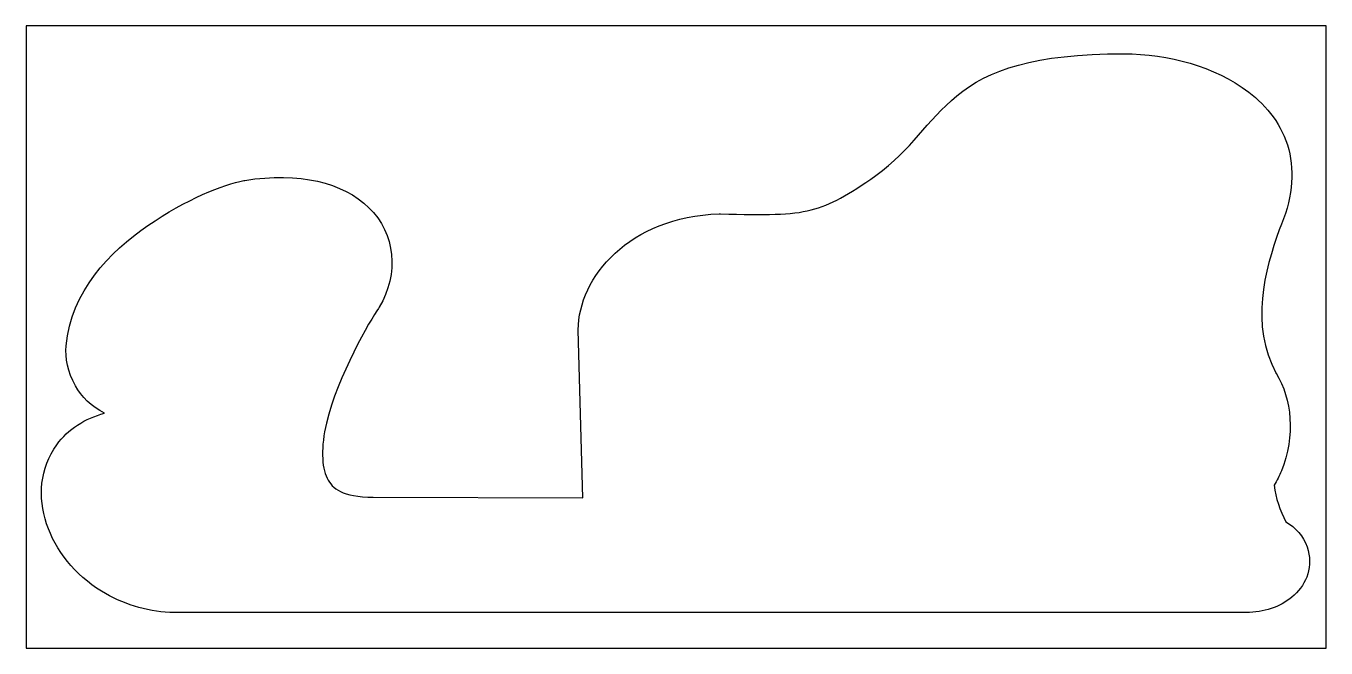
# Model space of a CAD drawing. Header units: inches. Extents: x 1.1 to 95, y 1.4 to 46.4.
import ezdxf

# ---------------------------------------------------------------- set-up
doc = ezdxf.new("R2010")
doc.units = ezdxf.units.IN
doc.layers.add('fiducials', color=7, linetype='CONTINUOUS')
doc.layers.add('sleigh_cut', color=7, linetype='CONTINUOUS')

msp = doc.modelspace()

# ---------------------------------------------------------------- linework, layer by layer
at = {"layer": 'fiducials', "color": 7}
msp.add_lwpolyline([(95.038516, 46.350075), (1.058217, 46.350075), (1.058217, 1.36978), (95.038516, 1.36978)], close=True, dxfattribs=at)
at = {"layer": 'sleigh_cut', "color": 6}
for points in [[(89.450949, 41.565941), (89.451079, 41.565941)], [(16.801054, 35.174646), (16.801487, 35.174646), (16.837558, 35.181947), (16.873755, 35.187721), (16.874188, 35.187721)], [(51.164236, 32.770668), (51.217929, 32.772534), (51.271638, 32.77094)], [(91.658272, 31.620587), (91.657878, 31.619733)], [(26.594731, 26.021505), (26.566377, 25.974552), (26.534802, 25.92962)], [(26.165125, 12.268419), (41.306748, 12.232585), (40.974772, 24.351732), (40.974772, 24.381365), (40.974772, 24.382826)], [(91.43785, 21.225781), (91.429516, 21.240048)], [(89.515276, 3.941496), (89.519094, 3.92698), (11.446405, 3.927846), (11.446405, 3.94202)]]:
    msp.add_lwpolyline(points, dxfattribs=at)
for points in [[(68.36011, 41.307044), (70.616906, 43.165438), (73.927531, 44.343352), (80.412358, 44.341999)], [(80.412358, 44.341999), (83.67787, 44.315221), (86.964528, 43.459106), (89.450949, 41.565941)], [(89.451079, 41.565941), (90.777106, 40.557076), (91.881035, 39.174152), (92.34065, 37.426409)], [(62.494965, 35.52874), (65.13811, 37.453489), (66.118878, 39.461463), (68.36011, 41.307044)], [(92.34065, 37.426409), (92.792646, 35.707621), (92.584579, 33.729706), (91.658272, 31.620587)], [(16.874188, 35.187721), (20.815759, 35.805998), (23.952287, 35.049535), (25.850621, 33.211874)], [(9.866354, 31.922852), (12.631763, 33.834506), (15.348113, 34.877202), (16.801054, 35.174646)], [(57.817118, 33.045697), (59.283965, 33.412844), (60.459213, 34.140991), (62.494965, 35.52874)], [(25.850621, 33.211874), (27.762145, 31.361422), (28.042322, 28.419455), (26.594731, 26.021505)], [(51.271638, 32.77094), (54.543756, 32.667396), (56.34898, 32.678269), (57.817118, 33.045697)], [(40.974772, 24.382826), (41.012417, 28.20201), (44.661406, 32.538528), (51.164236, 32.770668)], [(3.967696, 23.220309), (4.30657, 27.147265), (7.099357, 30.010111), (9.866354, 31.922852)], [(91.657878, 31.619733), (90.618862, 28.671134), (89.523307, 24.743557), (91.43785, 21.225781)], [(26.534802, 25.92962), (25.979102, 25.138136), (23.575735, 21.027574), (22.775665, 17.634741)], [(4.630995, 20.330821), (4.065287, 21.328712), (3.884728, 22.33497), (3.967696, 23.220309)], [(91.429516, 21.240048), (92.58261, 19.384952), (92.824429, 16.713731), (91.811512, 14.173556)], [(6.738917, 18.34693), (5.775318, 18.825706), (5.065806, 19.56385), (4.630995, 20.330821)], [(3.286936, 16.067615), (4.09355, 17.187791), (5.337102, 17.985409), (6.738917, 18.34693)], [(22.775665, 17.634741), (22.376145, 15.940505), (22.418365, 14.446752), (22.819401, 13.66103)], [(2.544294, 10.356826), (1.906602, 12.2826), (2.055637, 14.35768), (3.286936, 16.067615)], [(91.811512, 14.173556), (91.671386, 13.822147), (91.49652, 13.478434), (91.298177, 13.142374)], [(22.819401, 13.66103), (23.030058, 13.248263), (23.297842, 12.926723), (23.794609, 12.681857)], [(23.794609, 12.681857), (24.291385, 12.436988), (25.033354, 12.276587), (26.165125, 12.268419)], [(91.298177, 13.142374), (91.38263, 12.207357), (91.718921, 11.328157), (92.141307, 10.502866)], [(6.517062, 5.473382), (4.600794, 6.645535), (3.181976, 8.431047), (2.544294, 10.356826)], [(92.141307, 10.502866), (92.846567, 10.084496), (93.406472, 9.463299), (93.669882, 8.6812)], [(93.669882, 8.6812), (94.135866, 7.29761), (93.636744, 6.009157), (92.739457, 5.189181)], [(11.446405, 3.94202), (9.738901, 4.036626), (8.021641, 4.553051), (6.517062, 5.473382)], [(92.739457, 5.189181), (91.90763, 4.429024), (90.754858, 3.987646), (89.515276, 3.941496)]]:
    msp.add_open_spline(points, degree=3, dxfattribs=at)

doc.saveas('drawing.dxf')
